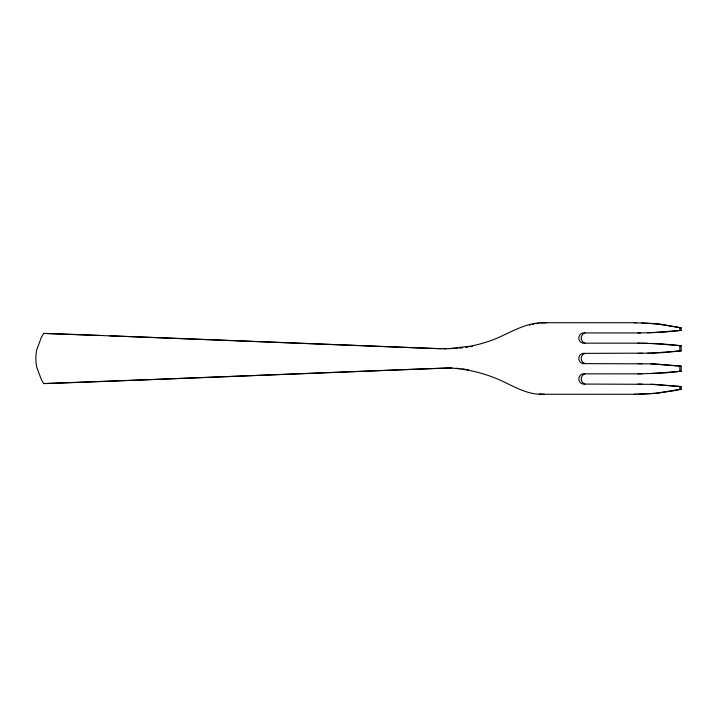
<?xml version="1.0" encoding="UTF-8"?>
<svg xmlns="http://www.w3.org/2000/svg" width="717" height="717" viewBox="0 0 717 717"><rect width="100%" height="100%" fill="white"/><g stroke="black" fill="none" stroke-linecap="round" stroke-linejoin="round"><path stroke-width="1.08" d="M446.368 348.767L436.438 348.605A375.116 4.132 2.2 0 1 420.556 348.014A179.833 1.981 2.2 0 1 394.565 347.019L172.645 338.307A433.265 4.777 2.2 0 0 110.131 335.897L98.928 335.386A441.6 4.867 2.2 0 0 46.453 333.459L43.764 333.459L41.389 337.295L36.746 349.753A42.124 41.263 90 0 0 36.746 367.247L41.389 379.705L43.764 383.541L46.453 383.541M532.668 324.505L533.815 324.227M529.711 325.213L530.32 325.07M650.919 353.123L582.527 353.391A5.297 5.118 -90 0 0 582.527 363.609L654.522 363.895L681.15 366.163L681.15 371.281L664.749 372.965L640.496 373.835L582.527 373.835A5.297 5.118 -90 0 0 582.527 384.052L654.522 384.339L681.15 386.606L681.15 389.17L674.141 390.72L655.84 393.391L638.157 394.251M536.02 323.699L539.202 323.215M681.15 389.17L659.21 392.71A285.599 212.035 90 0 1 650.919 393.579L634.079 394.278M465.826 347.378L468.067 347.073M634.079 322.722L659.568 324.003L681.15 327.83L681.15 330.394L664.749 332.079L647.532 332.805M642.253 343.255L661.361 343.81L681.15 345.719L681.15 350.837L664.749 352.522L647.532 353.248M462.662 347.808L459.158 348.148M541.075 323L546.668 322.722M681.15 330.394L651.905 332.661M681.15 350.837L651.905 353.105M681.15 371.281L650.919 373.566M449.147 348.65L470.746 346.132A141.697 139.797 -90 0 0 486.359 342.099C505.843 336.345 523.043 322.148 544.122 322.722L636.588 322.722M457.249 348.337L443.706 348.767M451.809 367.929L442.936 368.251A365.177 4.024 -2.2 0 0 419.821 369.112A171.596 1.891 -2.2 0 0 395.004 370.062L173.236 378.764A441.708 4.867 -2.2 0 1 109.522 381.22L98.928 381.614A441.708 4.867 -2.2 0 1 46.435 383.541M43.764 383.541L58.498 383.012A432.951 4.768 -2.2 0 0 99.744 381.489L110.131 381.103A433.265 4.777 -2.2 0 0 172.645 378.693L394.565 369.981A179.833 1.981 -2.2 0 1 420.556 368.986A375.466 4.141 -2.2 0 1 444.397 368.099L449.147 367.929A153.339 150.713 90 0 1 462.689 369.3L471.625 370.904A146.788 144.816 -90 0 1 493.081 377.241C509.249 383.111 524.1 394.628 541.971 394.278L636.588 394.278M637.96 332.948L650.919 332.679M637.96 353.391L642.253 353.302M637.96 373.835L642.253 373.745M641.84 322.865L650.919 323.421A285.599 212.035 -90 0 1 659.21 324.29L681.15 327.83M640.496 332.948L582.527 332.948A5.297 5.118 -90 0 0 582.527 343.165L640.496 343.165M650.919 343.434L681.15 345.719M650.919 363.877L681.15 366.163M650.919 384.321L681.15 386.606M637.96 343.165L647.532 343.309M637.96 363.609L642.253 363.698M637.96 384.052L642.253 384.142M43.764 333.459L58.498 333.988A432.951 4.768 2.2 0 1 99.744 335.511M440.937 348.677L439.1 348.605A365.177 4.024 2.2 0 1 419.821 347.888A171.596 1.891 2.2 0 1 395.004 346.938L173.236 338.236A441.6 4.867 2.2 0 0 109.522 335.78M544.535 394.278L539.193 393.983M456.344 368.251L459.956 368.619M462.026 368.861L465.396 369.3M466.83 369.533L468.837 369.864M679.833 327.83L679.833 330.394M679.833 345.719L679.833 350.837M679.833 366.163L679.833 371.281M679.833 386.606L679.833 389.17M584.911 384.052A5.297 5.118 -90 0 1 584.911 373.835M472.324 346.329A142.091 140.182 90 0 1 470.2 346.714M584.911 343.165A5.297 5.118 -90 0 1 584.911 332.948M584.911 363.609A5.297 5.118 -90 0 1 584.911 353.391"/></g></svg>
